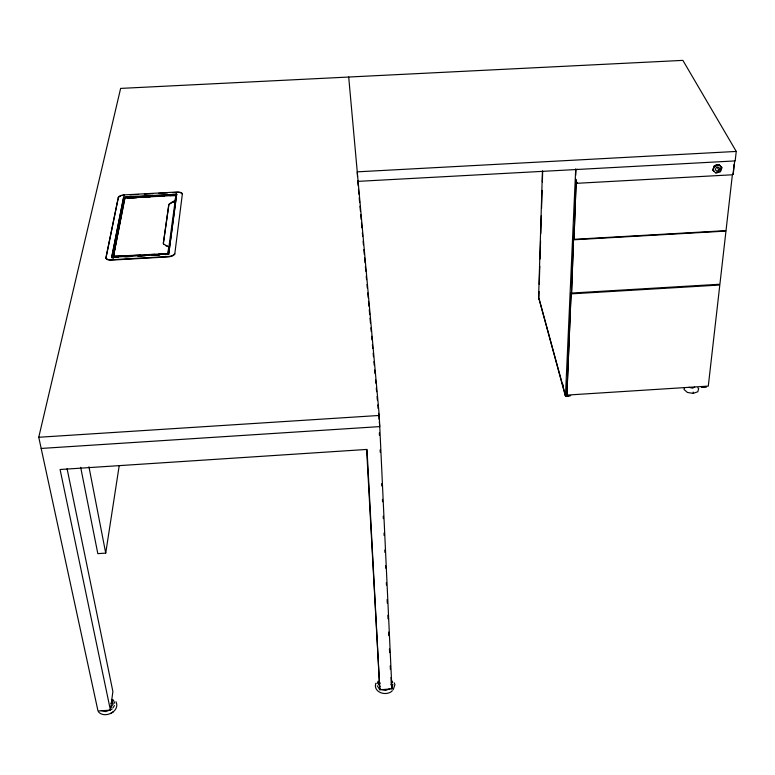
<?xml version="1.0" encoding="UTF-8"?>
<svg xmlns="http://www.w3.org/2000/svg" width="775" height="775" viewBox="0 0 775 775"><rect width="100%" height="100%" fill="white"/><g stroke="black" fill="none" stroke-linecap="round" stroke-linejoin="round"><path stroke-width="1.16" d="M732.869 174.53L733.218 173.978M721.196 167.071L720.818 169.648M168.001 253.88L168.698 246.886L163.602 244.047M538.557 298.985L542.432 171.101M538.799 298.976L539.022 291.536M539.245 284.309L539.788 266.242M540.01 259.015L540.562 240.947M540.785 233.721L541.328 215.653M541.551 208.427L542.103 190.359M542.355 181.931L542.684 171.091M538.974 298.695L565.314 395.783L569.034 395.986L565.576 395.763L539.012 298.578M684.47 387.868L684.005 389.476L687.386 392.431L693.112 393.38L693.17 392.053M575.718 168.863L565.479 395.676L570.7 395.599L565.275 395.618M575.709 175.353L575.97 169.367M566.883 395.095L571.097 292.562L566.883 395.095L708.292 386.095L719.81 285.026L571.495 293.841M571.533 293.057L573.548 238.535L571.533 293.057L719.898 284.241L725.962 231.086L573.955 239.775M573.984 239.33L576.106 182.144L573.984 239.33L726.01 230.64L732.385 174.782L576.532 183.326M118.178 257.077L113.392 257.513L113.363 256.409L125.027 197.79L124.281 198.642L112.879 258.201M113.392 256.99L113.383 256.312L168.001 253.599L158.507 254.132M719.713 165.172L717.582 164.707L715.325 165.404L713.649 167.032L713.3 170.306M734.032 164.416L733.092 174.268M733.218 174.123L734.729 160.803M67.096 468.759L112.879 691.484L110.418 710.103L98.008 711.043L38.75 437.265L120.629 88.408L682.882 60.373L736.25 151.435L735.165 160.909L357.74 181.379M713.31 170.142L713.649 167.371L715.984 165.288L719.026 165.036L722 167.739L720.43 171.798L715.945 173.135L713.029 170.422L714.327 165.879L718.822 164.542L721.738 167.264L720.556 170.306M174.772 254.045L182.377 193.866A5.871 2.693 -6.1 0 0 176.962 192.026L124.107 194.893A5.502 2.499 -7 0 0 118.284 197.354L105.933 257.959A5.919 2.868 -7.9 0 0 111.212 260.138L168.311 256.883A6.297 3.09 -6.8 0 0 174.772 254.045L174.714 253.677A6.297 3.09 -6.8 0 1 168.262 256.515L111.154 259.761A5.919 2.868 -7.9 0 1 105.865 257.581M165.094 254.597L168.65 254.394L176.681 194.176L123.671 197.053L111.658 257.261L118.139 257.242M168.65 254.394L176.681 194.176M175.14 200.444L169.318 203.893L168.766 204.881L163.36 243.292L168.805 205.162L169.347 204.174L175.179 200.715L175.935 195.019L175.993 195.532L173.619 195.658M167.875 254.549L176.148 193.624M80.677 467.315L97.824 553.65L105.72 553.108L119.166 465.93M575.873 179.848L576.9 183.123L575.544 178.947M124.358 199.785L113.208 258.182M111.687 257.784L123.671 197.053M105.933 257.959L118.1 198.894M706.558 386.783L701.356 387.122L706.374 386.802M375.807 683.279C372.853 692.569 386.677 696.696 392.353 690.728M714.327 165.879L712.768 169.938L714.23 171.294M718.948 170.413L719.713 168.427L718.28 167.09L716.081 167.739L715.315 169.735L716.749 171.072L718.948 170.413L717.175 167.206M391.888 686.97L392.944 684.606M390.803 684.8L391.637 682.94L391.084 682.097M379.178 682.097L378.326 683.947L379.983 686.514M377.096 683.521L378.181 681.177M393.196 689.692L394.911 684.703L394.368 682.911M110.757 707.701L113.237 703.884L111.726 700.387M112.85 708.001L114.429 705.57M98.57 711.944C104.838 719.074 120.542 711.198 115.988 701.724M110.467 713.523L113.305 711.808M694.691 387.151L692.55 388.159L688.917 387.277M124.93 197.935L124.446 199.747M113.431 256.593L112.685 257.048L113.383 256.312L127.652 255.886M389.903 688.733L385.504 690.486L379.363 689.053L377.26 685.788M379.343 683.463L380.409 683.037M112.065 709.212L105.662 711.624L101.254 710.51M693.112 393.38L697.8 391.762L698.692 388.537L697.839 387.81M719.781 165.298L717.65 164.843L713.649 167.032M714.589 166.354L719.084 165.017M715.683 172.651L719.045 171.653M366.633 449.529L379.818 689.779L391.927 688.859L379.237 415.458L348.702 77.035M41.172 448.444L379.75 426.599L379.324 421.784M38.75 437.265L379.237 415.458M131.208 255.682L140.701 255.149M145.448 254.878L154.952 254.336M111.658 257.261L168.601 254.026M126.48 256.603L131.227 256.331M139.539 255.857L145.477 255.517M153.789 255.052L159.718 254.713M124.765 256.893L131.886 256.486M137.814 256.147L145.448 255.692M152.045 255.343L159.698 254.878M171.546 202.42L175.169 202.217M736.25 151.435L357.256 171.837L357.498 176.603M577.811 169.454L577.162 169.347M130.084 194.932L138.57 194.467M144.305 194.167L152.985 193.692M158.526 193.392L167.4 192.907M172.748 192.617L177.01 192.384A5.871 2.693 -6.1 0 1 179.519 192.52M123.729 197.412L176.719 194.535M127.362 197.993L136.836 197.47M141.563 197.218L149.972 196.802M155.775 196.443L164.174 196.027M169.987 195.668L176.012 195.387L124.969 198.206M129.822 198.042L136.923 197.654M144.034 197.267L149.943 196.947M159.417 196.433L164.155 196.172M576.939 182.784L576.561 182.561M110.912 703.303L112.094 703.555M111.416 699.457L113.286 699.922L114.729 703.254M165.637 245.588L168.33 246.605M576.842 182.822L575.534 179.19M391.336 680.188L392.76 682.349M562.592 383.77L563.057 385.437M163.322 243.011L163.641 244.328M110.418 710.103L60.082 469.505L367.001 449.423L379.818 689.779M88.941 466.773L105.72 553.108M118.284 197.354L118.343 197.712A5.502 2.499 -7 0 1 120.493 196.056M124.107 194.893L124.155 195.252A5.502 2.499 -7 0 0 121.627 195.668M182.377 193.866L182.416 194.225A5.871 2.693 -6.1 0 0 180.585 192.791M357.701 180.924L358.137 185.738M358.457 189.352L358.893 194.176M359.213 197.79L359.648 202.604M359.968 206.218L360.404 211.032M360.724 214.646L361.16 219.461M361.489 223.074L361.915 227.889M362.351 232.713L362.671 236.327M363.107 241.141L363.427 244.755M363.863 249.569L364.298 254.384M364.618 257.998L365.054 262.822M365.374 266.435L365.81 271.25M366.236 276.065L366.565 279.678M367.001 284.493L367.321 288.106M367.757 292.921L368.183 297.745M368.512 301.359L368.939 306.173M369.268 309.787L369.704 314.602M370.024 318.215L370.46 323.03M370.886 327.854L371.215 331.468M371.642 336.282L371.971 339.896M372.407 344.71L372.727 348.324M373.162 353.138L373.482 356.752M373.918 361.567L374.238 365.18M374.674 370.004L374.993 373.618M375.536 379.634L375.865 383.247M376.292 388.062L376.621 391.675M377.047 396.5L377.377 400.103M377.803 404.928L378.132 408.541M378.568 413.356L379.101 419.372M167.952 253.803L168.01 254.403M391.007 677.534L391.927 688.859M379.333 432.934L379.45 435.347M380.128 449.839L380.234 452.251M381.707 483.639L381.823 486.051M382.443 499.333L382.55 501.745M383.228 516.227L383.344 518.64M384.022 533.132L384.138 535.544M384.817 550.027L384.923 552.439M385.543 565.721L385.659 568.133M386.338 582.626L386.454 585.038M387.132 599.521L387.297 603.144M387.858 615.214L388.033 618.837M388.653 632.119L388.817 635.732M389.438 649.014L389.612 652.637M390.232 665.919L390.406 669.542"/></g></svg>
